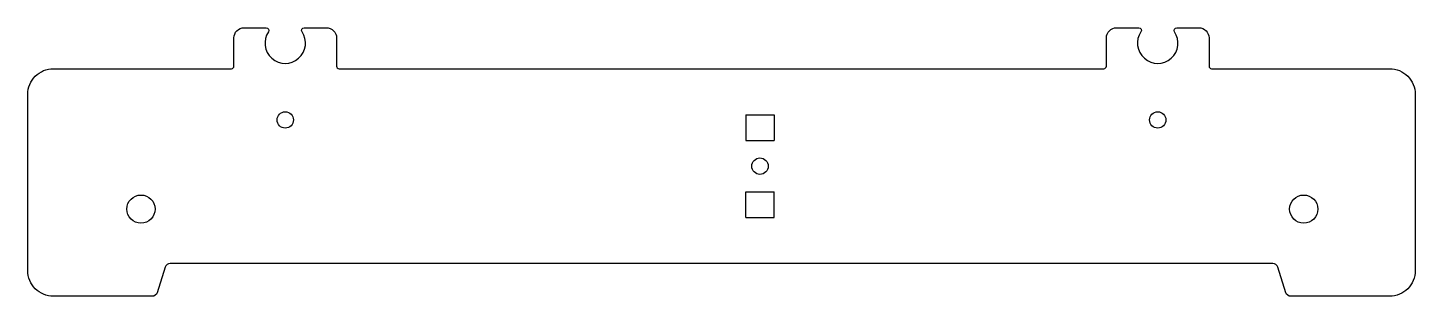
# Model space of a CAD drawing. Header units: millimetres. Extents: x 1 to 271, y 2 to 54.
import ezdxf

# ---------------------------------------------------------------- set-up
doc = ezdxf.new("R2010")
doc.units = ezdxf.units.MM
doc.layers.add('WHITE', color=7, linetype='Continuous')

msp = doc.modelspace()

# ---------------------------------------------------------------- linework, layer by layer
at = {"layer": 'WHITE'}
for p, q in [((140.88, 37.17), (140.88, 32.17)), ((140.88, 37.17), (146.38, 37.17)), ((146.38, 37.17), (146.38, 32.17)), ((140.88, 32.17), (146.38, 32.17)), ((140.88, 17.17), (140.88, 22.17)), ((140.88, 22.17), (146.38, 22.17)), ((146.38, 17.17), (146.38, 22.17)), ((140.88, 17.17), (146.38, 17.17))]:
    msp.add_line(p, q, dxfattribs=at)
at = {"layer": 'WHITE', "linetype": 'Continuous'}
msp.add_lwpolyline([(136.13, 8.17), (28.69, 8.18, 0.327886), (27.74, 7.47), (26.18, 2.49, -0.327886), (25.22, 1.79), (5.96, 1.79, -0.414214), (0.96, 6.79), (0.96, 41.18, -0.414214), (5.96, 46.18), (10.96, 46.18), (40.63, 46.18, 0.414214), (41.13, 46.68), (41.13, 52.17, -0.414214), (43.13, 54.17), (47.44, 54.17, -0.601594), (47.86, 53.39), (47.86, 53.39, 1.885624), (54.4, 53.39), (54.4, 53.39, -0.601594), (54.81, 54.17), (59.13, 54.17, -0.414214), (61.13, 52.17), (61.13, 46.68, 0.414214), (61.63, 46.18), (136.13, 46.18), (210.63, 46.18, 0.414214), (211.13, 46.68), (211.13, 52.17, -0.414214), (213.13, 54.17), (217.45, 54.17, -0.601594), (217.86, 53.39), (217.86, 53.39, 1.885624), (224.4, 53.39), (224.4, 53.39, -0.601594), (224.82, 54.17), (229.13, 54.17, -0.414214), (231.13, 52.17), (231.13, 46.68, 0.414214), (231.63, 46.18), (261.31, 46.18), (266.31, 46.18, -0.414214), (271.31, 41.18), (271.31, 6.79, -0.414214), (266.31, 1.79), (247.04, 1.79, -0.327886), (246.09, 2.49), (244.53, 7.47, 0.327886), (243.57, 8.18)], format="xyb", close=True, dxfattribs=at)
at = {"layer": 'WHITE'}
for centre, radius in [((51.13, 36.18), 1.6), ((221.13, 36.18), 1.6), ((143.63, 27.17), 1.6), ((23.02, 18.79), 2.75), ((249.58, 18.79), 2.75)]:
    msp.add_circle(centre, radius, dxfattribs=at)

doc.saveas('drawing.dxf')
